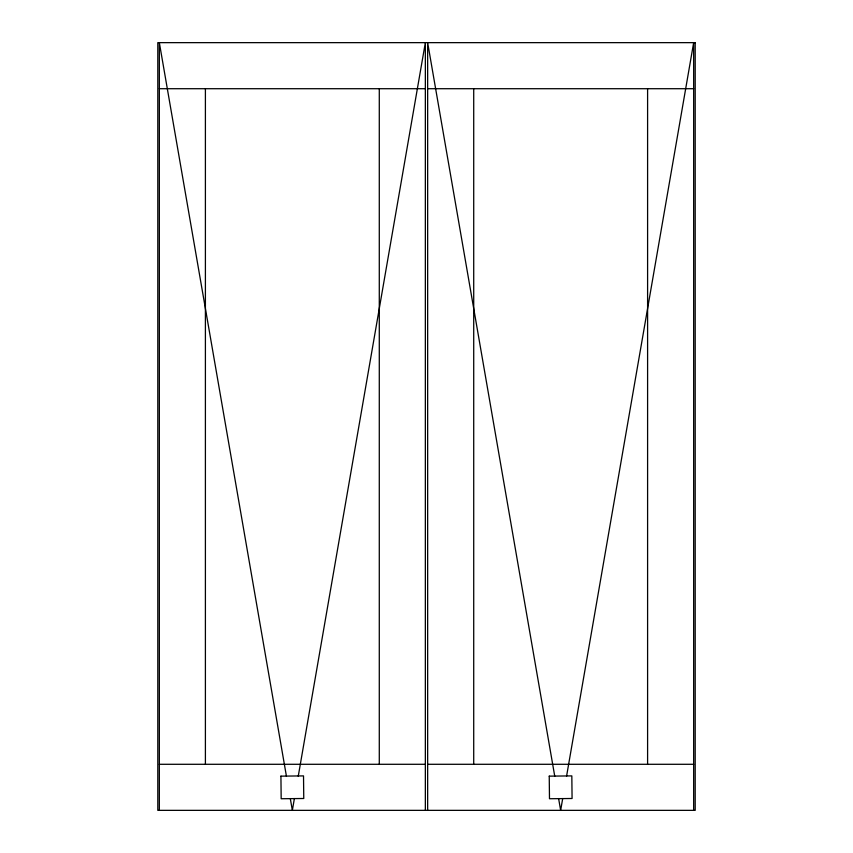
<?xml version="1.0" encoding="UTF-8"?>
<svg xmlns="http://www.w3.org/2000/svg" width="853" height="853" viewBox="0 0 853 853"><rect width="100%" height="100%" fill="white"/><g stroke="black" fill="none" stroke-linecap="round" stroke-linejoin="round"><path stroke-width="1.28" d="M294.392 798.536L292.344 810.35L290.297 798.536M298.251 776.23L425.348 42.65L425.348 810.35M562.703 798.536L560.656 810.35L558.608 798.536M566.563 776.23L693.66 42.65L693.66 810.35M159.34 88.712L425.348 88.712M427.652 88.712L693.66 88.712M159.34 764.288L425.348 764.288M427.652 764.288L693.66 764.288M554.749 776.23L427.652 42.65L427.652 810.35M286.437 776.23L159.34 42.65L159.34 810.35M647.598 88.712L647.598 764.288M473.714 88.712L473.714 764.288M379.286 88.712L379.286 764.288M205.402 88.712L205.402 764.288M280.925 776.145L281.17 798.739L303.764 798.493L303.519 775.899L280.925 776.145M549.236 776.145L549.481 798.739L572.075 798.493L571.83 775.899L549.236 776.145M695.195 42.65L157.805 42.65L157.805 810.35L695.195 810.35L695.195 42.65"/></g></svg>
